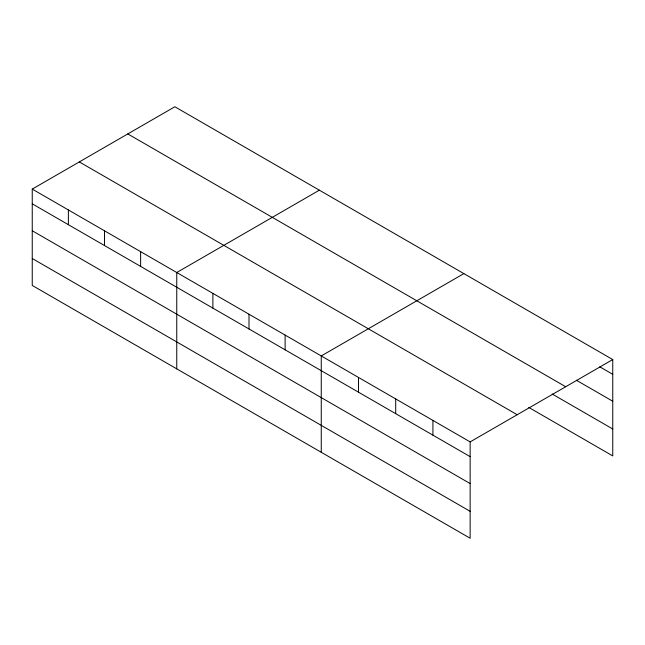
<?xml version="1.0" encoding="UTF-8"?>
<svg xmlns="http://www.w3.org/2000/svg" width="645" height="645" viewBox="0 0 645 645"><rect width="100%" height="100%" fill="white"/><g stroke="black" fill="none" stroke-linecap="round" stroke-linejoin="round"><path stroke-width="0.97" d="M470.141 483.573L470.141 441.898L32.25 189.09L32.25 285.437L470.141 538.244L470.141 483.573L32.25 230.757M528.787 407.438L612.75 455.91L612.75 359.563L174.859 106.756L32.25 189.09M319.364 190.178L176.754 272.521L176.754 368.859M463.868 273.609L321.258 355.943L321.258 452.29M470.141 441.898L612.75 359.563M599.769 366.811L612.75 374.31M576.396 380.244L612.75 401.238M127.799 133.926L565.689 386.734M552.16 393.998L612.75 428.981M79.311 161.919L517.201 414.727M32.25 203.828L470.141 456.644M32.25 258.508L470.141 511.316M432.916 420.411L432.916 435.157M395.699 398.924L395.699 413.663M358.475 377.438L358.475 392.176M285.13 335.086L285.13 349.832M249.002 314.228L249.002 328.974M212.882 293.378L212.882 308.117M140.626 251.663L140.626 266.401M104.498 230.805L104.498 245.543M68.378 209.947L68.378 224.686"/></g></svg>
